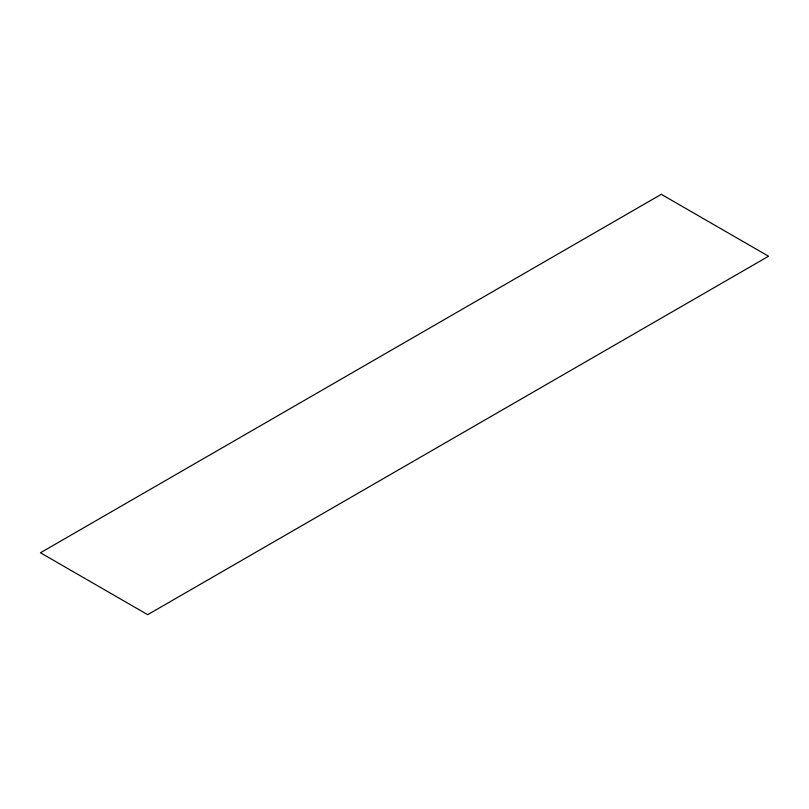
<?xml version="1.0" encoding="UTF-8"?>
<svg xmlns="http://www.w3.org/2000/svg" width="809" height="809" viewBox="0 0 809 809"><rect width="100%" height="100%" fill="white"/><g stroke="black" fill="none" stroke-linecap="round" stroke-linejoin="round"><path stroke-width="1.21" d="M661.307 194.322L40.45 552.769L147.693 614.678L768.55 256.231L661.307 194.322"/></g></svg>
